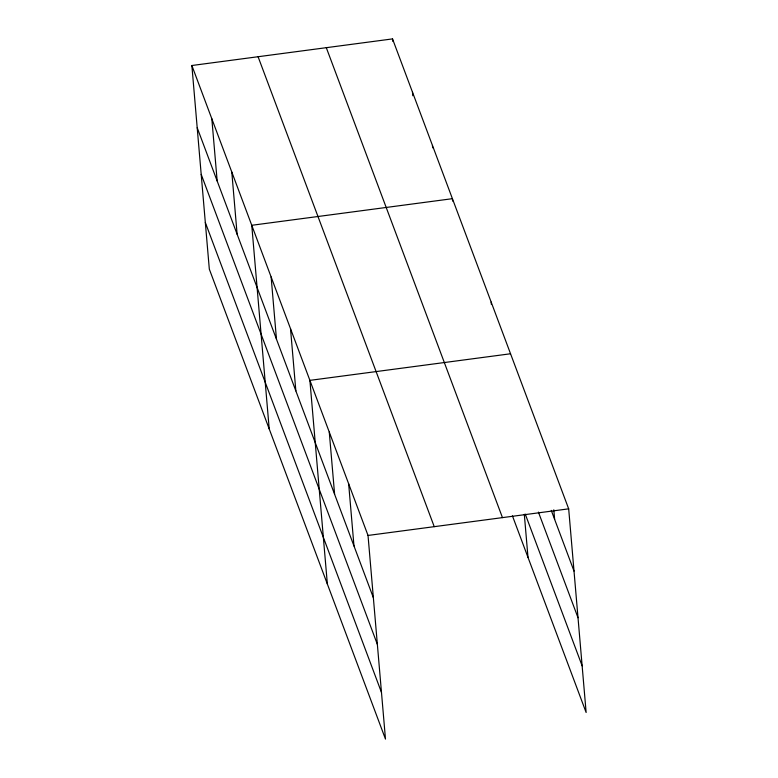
<?xml version="1.0" encoding="UTF-8"?>
<svg xmlns="http://www.w3.org/2000/svg" width="778" height="778" viewBox="0 0 778 778"><rect width="100%" height="100%" fill="white"/><g stroke="black" fill="none" stroke-linecap="round" stroke-linejoin="round"><path stroke-width="1.17" d="M191.865 65.508L368.023 535.449L385.48 739.1L209.321 269.159L191.865 65.508L392.52 38.9L568.679 508.841L586.135 712.492L512.42 515.833M510.543 353.766L309.897 380.364L327.353 584.015M368.023 535.449L568.679 508.841M551.262 510.387L574.008 571.071M538.415 512.109L578.015 617.742M525.267 514.112L582.139 665.822M326.303 47.682L502.462 517.623M258.082 56.726L434.241 526.667M197.204 127.738L373.362 597.679M201.201 174.398L377.359 644.349M205.324 222.489L381.483 692.43M553.81 509.804L554.636 519.373M524.314 514.336L527.999 557.418M491.161 302.068L491.375 304.461M452.611 201.074L452.407 198.682L251.761 225.289L269.217 428.941M432.442 145.418L432.656 147.81M412.476 92.164L412.787 95.752M392.52 38.9L392.725 41.292M348.651 483.751L353.98 545.981M329.269 432.062L334.608 494.293M290.515 328.676L295.854 390.896M271.133 276.978L276.472 339.208M231.795 172.026L237.125 234.256M211.83 118.762L217.169 180.992"/></g></svg>
